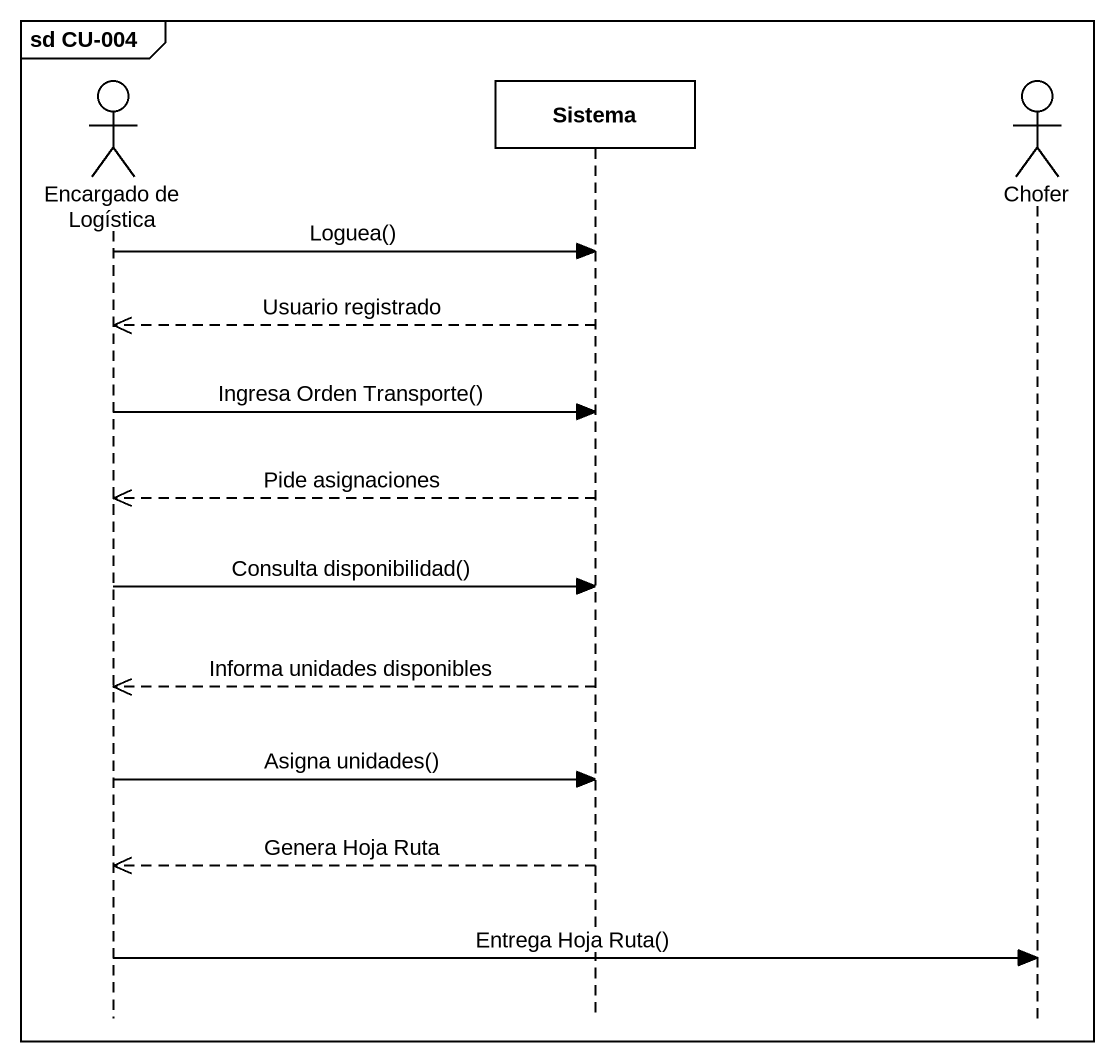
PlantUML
@startuml
mainframe sd CU-004
hide footbox
actor "Encargado de Logística" as Encargado_de_Logística
participant Sistema
actor Chofer

Encargado_de_Logística -> Sistema : Loguea()
Sistema -->> Encargado_de_Logística : Usuario registrado
Encargado_de_Logística -> Sistema : Ingresa Orden Transporte()
Sistema -->> Encargado_de_Logística : Pide asignaciones
Encargado_de_Logística -> Sistema : Consulta disponibilidad()
Sistema -->> Encargado_de_Logística : Informa unidades disponibles
Encargado_de_Logística -> Sistema : Asigna unidades()
Sistema -->> Encargado_de_Logística : Genera Hoja Ruta
Encargado_de_Logística -> Chofer : Entrega Hoja Ruta()
@enduml
